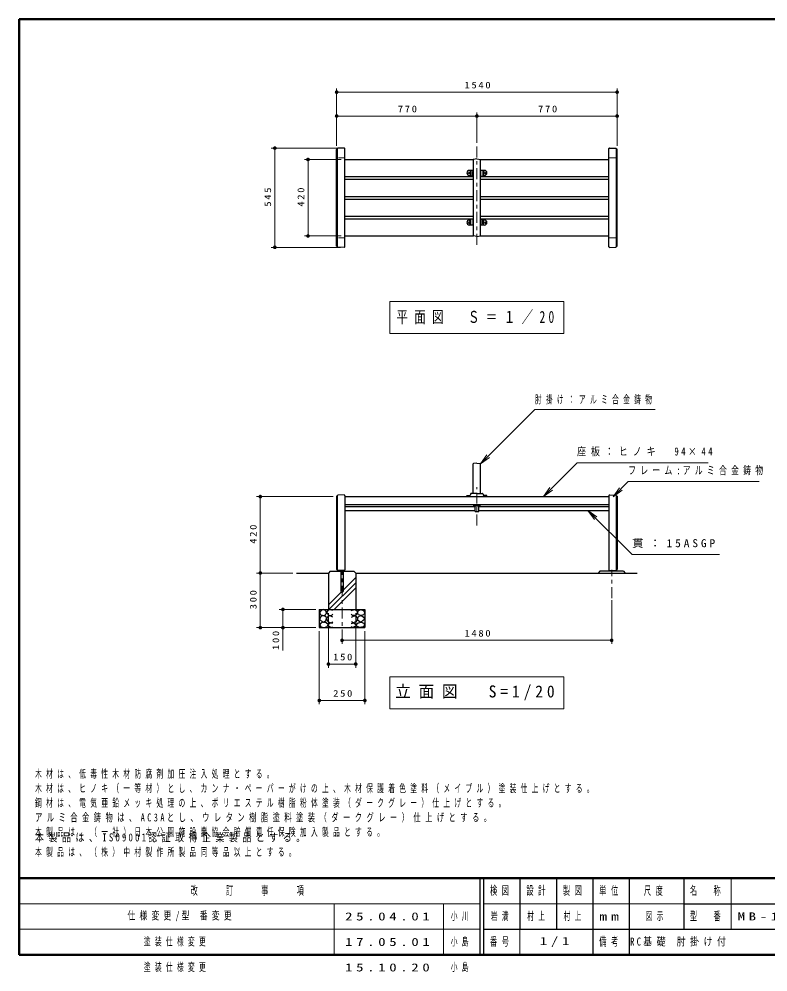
# Model space of a CAD drawing. Units: millimetres on the paper, scale 1:20. Extents: x -365 to 12, y -47 to 257.
# Drawn here: x -365 to -159.4, y -4.7 to 257 of the extents above; entities that cross this region are included whole.
import ezdxf

# ---------------------------------------------------------------- set-up
doc = ezdxf.new("R2010")
doc.units = ezdxf.units.MM
doc.linetypes.add('USER2', pattern=[6, 3, -1, 1, -1])
doc.layers.add('LY_1', color=7, linetype='Continuous', lineweight=25)
doc.layers.add('LY_2', color=7, linetype='Continuous', lineweight=13)
doc.styles.add('ＭＳ ゴシック', font='')
doc.styles.get('ＭＳ ゴシック').set_extended_font_data('MS Gothic')

# ---------------------------------------------------------------- blocks, each defined once
blk = doc.blocks.new('filled_dot')
at = {"color": 0, "linetype": 'Continuous', "lineweight": -2, "const_width": 1.25}
blk.add_lwpolyline([(-0.625, 0, 1), (0.625, 0, 1)], format="xyb", close=True, dxfattribs=at)

msp = doc.modelspace()

# ---------------------------------------------------------------- linework, layer by layer
at = {"layer": 'LY_1', "lineweight": 13}
for p, q in [((-277.825, 222.212), (-277.825, 237.927)), ((-277.825, 236.927), (-200.839, 236.927)), ((-200.839, 222.212), (-200.839, 237.927)), ((-277.825, 230.363), (-239.332, 230.363)), ((-239.332, 223.007), (-239.332, 231.363)), ((-239.332, 230.363), (-200.839, 230.363)), ((-276.782, 221.549), (-295.791, 221.549)), ((-294.791, 194.299), (-294.791, 221.549)), ((-277.563, 194.472), (-277.563, 221.376)), ((-201.1, 194.472), (-201.1, 221.376)), ((-276.582, 218.424), (-286.688, 218.424)), ((-285.688, 197.424), (-285.688, 218.424)), ((-275.775, 218.924), (-277.362, 218.924)), ((-202.889, 218.924), (-201.301, 218.924)), ((-276.582, 197.424), (-286.688, 197.424)), ((-275.775, 196.924), (-277.362, 196.924)), ((-202.889, 196.924), (-201.301, 196.924)), ((-276.782, 194.299), (-295.791, 194.299)), ((-263.232, 179.403), (-263.232, 170.603)), ((-215.432, 179.403), (-263.232, 179.403)), ((-215.432, 170.603), (-215.432, 179.403)), ((-263.232, 170.603), (-215.432, 170.603)), ((-238.332, 134.833), (-236.564, 137.307)), ((-238.332, 134.833), (-236.21, 136.954)), ((-235.857, 136.6), (-238.332, 134.833)), ((-221.017, 125.838), (-219.262, 128.322)), ((-201.929, 125.793), (-200.165, 128.271)), ((-278.781, 125.838), (-299.782, 125.838)), ((-298.782, 104.838), (-298.782, 125.838)), ((-277.57, 126.105), (-277.57, 105.642)), ((-221.017, 125.838), (-218.907, 127.97)), ((-218.551, 127.618), (-221.017, 125.838)), ((-201.929, 125.793), (-199.811, 127.918)), ((-199.457, 127.565), (-201.929, 125.793)), ((-201.094, 126.105), (-201.094, 105.642)), ((-207.067, 119.561), (-208.835, 122.036)), ((-208.835, 122.036), (-206.36, 120.268)), ((-208.835, 122.036), (-206.714, 119.914)), ((-289.851, 104.838), (-299.782, 104.838)), ((-298.782, 89.838), (-298.782, 104.838)), ((-279.928, 94.838), (-272.582, 102.185)), ((-276.014, 100.167), (-272.582, 103.599)), ((-280.082, 96.099), (-276.526, 99.655)), ((-278.514, 94.838), (-272.582, 100.771)), ((-202.332, 97.395), (-202.332, 85.361)), ((-283.582, 94.838), (-293.582, 94.838)), ((-292.582, 83.57), (-292.582, 94.838)), ((-280.082, 93.838), (-280.082, 78.838)), ((-272.582, 93.838), (-272.582, 78.838)), ((-283.582, 89.838), (-299.782, 89.838)), ((-282.582, 88.838), (-282.582, 68.838)), ((-270.082, 88.838), (-270.082, 68.838)), ((-202.332, 86.361), (-276.332, 86.361)), ((-276.332, 86.361), (-276.332, 85.361)), ((-272.582, 79.838), (-280.082, 79.838)), ((-263.232, 76.317), (-263.232, 67.517)), ((-215.432, 76.317), (-263.232, 76.317)), ((-215.432, 67.517), (-215.432, 76.317)), ((-270.082, 69.838), (-282.582, 69.838)), ((-263.232, 67.517), (-215.432, 67.517))]:
    msp.add_line(p, q, dxfattribs=at)
at = {"layer": 'LY_1'}
for p, q in [((-277.825, 194.637), (-277.825, 221.212)), ((-275.782, 221.549), (-277.478, 221.499)), ((-275.582, 194.447), (-275.582, 221.402)), ((-203.082, 194.447), (-203.082, 221.402)), ((-202.882, 221.549), (-201.185, 221.499)), ((-200.839, 194.637), (-200.839, 221.212)), ((-275.582, 218.424), (-240.307, 218.424)), ((-240.332, 218.381), (-240.332, 197.467)), ((-239.332, 218.574), (-240.289, 218.431)), ((-239.332, 218.574), (-238.374, 218.431)), ((-238.356, 218.424), (-203.082, 218.424)), ((-238.332, 197.467), (-238.332, 218.381)), ((-240.332, 215.424), (-241.407, 215.424)), ((-241.164, 215.313), (-241.164, 214.175)), ((-240.428, 213.924), (-240.428, 215.167)), ((-240.332, 215.217), (-240.378, 215.217)), ((-240.378, 214.781), (-240.332, 214.781)), ((-237.257, 215.424), (-238.332, 215.424)), ((-238.286, 215.217), (-238.332, 215.217)), ((-238.332, 214.781), (-238.286, 214.781)), ((-238.236, 213.924), (-238.236, 215.167)), ((-237.5, 215.313), (-237.5, 214.175)), ((-275.582, 213.724), (-240.332, 213.724)), ((-275.582, 212.991), (-240.332, 212.991)), ((-241.407, 214.074), (-241.092, 214.074)), ((-241.07, 214.061), (-240.973, 213.877)), ((-240.967, 214.399), (-240.967, 213.982)), ((-240.528, 213.824), (-240.885, 213.824)), ((-238.332, 213.724), (-203.082, 213.724)), ((-238.332, 212.991), (-203.082, 212.991)), ((-238.136, 213.824), (-237.779, 213.824)), ((-237.696, 214.399), (-237.696, 213.982)), ((-237.593, 214.061), (-237.69, 213.877)), ((-237.257, 214.074), (-237.571, 214.074)), ((-275.582, 208.291), (-240.332, 208.291)), ((-275.582, 207.558), (-240.332, 207.558)), ((-238.332, 208.291), (-203.082, 208.291)), ((-238.332, 207.558), (-203.082, 207.558)), ((-275.582, 202.858), (-240.332, 202.858)), ((-275.582, 202.124), (-240.332, 202.124)), ((-241.407, 201.774), (-241.092, 201.774)), ((-241.164, 200.536), (-241.164, 201.673)), ((-241.07, 201.788), (-240.973, 201.971)), ((-240.967, 201.449), (-240.967, 201.866)), ((-240.528, 202.024), (-240.885, 202.024)), ((-240.428, 201.924), (-240.428, 200.682)), ((-238.332, 202.858), (-203.082, 202.858)), ((-238.332, 202.124), (-203.082, 202.124)), ((-238.236, 201.924), (-238.236, 200.682)), ((-238.136, 202.024), (-237.779, 202.024)), ((-237.696, 201.449), (-237.696, 201.866)), ((-237.593, 201.788), (-237.69, 201.971)), ((-237.257, 201.774), (-237.571, 201.774)), ((-237.5, 200.536), (-237.5, 201.673)), ((-240.332, 200.424), (-241.407, 200.424)), ((-240.378, 201.067), (-240.332, 201.067)), ((-240.332, 200.632), (-240.378, 200.632)), ((-238.332, 201.067), (-238.286, 201.067)), ((-238.286, 200.632), (-238.332, 200.632)), ((-237.257, 200.424), (-238.332, 200.424)), ((-275.582, 197.424), (-240.307, 197.424)), ((-239.332, 197.274), (-240.289, 197.418)), ((-239.332, 197.274), (-238.374, 197.418)), ((-238.356, 197.424), (-203.082, 197.424)), ((-275.782, 194.299), (-277.478, 194.35)), ((-202.882, 194.299), (-201.185, 194.35)), ((-240.332, 126.713), (-240.332, 134.833)), ((-239.332, 135.026), (-240.289, 134.882)), ((-239.332, 135.026), (-238.374, 134.882)), ((-238.332, 126.713), (-238.332, 134.833)), ((-277.832, 125.942), (-277.832, 105.833)), ((-275.789, 126.278), (-277.485, 126.228)), ((-275.582, 126.078), (-275.582, 105.695)), ((-275.582, 125.838), (-203.082, 125.838)), ((-242.082, 125.838), (-242.071, 126.043)), ((-242.082, 125.838), (-236.582, 125.838)), ((-241.971, 126.138), (-241.198, 126.138)), ((-240.969, 126.649), (-241.151, 126.17)), ((-239.332, 126.713), (-240.876, 126.713)), ((-239.332, 126.713), (-237.788, 126.713)), ((-237.694, 126.649), (-237.512, 126.17)), ((-236.692, 126.138), (-237.466, 126.138)), ((-236.582, 125.838), (-236.592, 126.043)), ((-203.082, 126.078), (-203.082, 105.695)), ((-202.875, 126.278), (-201.178, 126.228)), ((-200.832, 125.942), (-200.832, 105.833)), ((-275.582, 123.638), (-203.082, 123.638)), ((-275.582, 123.121), (-239.832, 123.121)), ((-240.207, 123.338), (-240.207, 123.638)), ((-240.207, 123.338), (-238.457, 123.338)), ((-239.832, 121.736), (-239.832, 123.331)), ((-238.832, 121.736), (-238.832, 123.331)), ((-238.832, 123.121), (-203.082, 123.121)), ((-238.457, 123.338), (-238.457, 123.638)), ((-275.582, 122.036), (-239.832, 122.036)), ((-239.832, 121.736), (-238.832, 121.736)), ((-238.832, 122.036), (-203.082, 122.036)), ((-288.851, 104.838), (-280.082, 104.838)), ((-279.582, 105.338), (-280.082, 104.838)), ((-280.082, 104.838), (-280.082, 94.838)), ((-279.582, 105.338), (-273.082, 105.338)), ((-275.789, 105.495), (-277.485, 105.546)), ((-277.37, 105.542), (-277.37, 105.338)), ((-276.649, 105.338), (-276.649, 99.906)), ((-276.014, 105.338), (-276.014, 99.906)), ((-273.082, 105.338), (-272.582, 104.838)), ((-272.582, 104.838), (-272.582, 94.838)), ((-272.582, 104.838), (-195.327, 104.838)), ((-205.582, 105.338), (-206.082, 104.838)), ((-199.082, 105.338), (-205.582, 105.338)), ((-202.875, 105.495), (-201.178, 105.546)), ((-201.294, 105.542), (-201.294, 105.338)), ((-199.082, 105.338), (-198.582, 104.838)), ((-282.582, 94.838), (-282.582, 89.838)), ((-282.582, 94.838), (-270.082, 94.838)), ((-270.082, 94.838), (-270.082, 89.838)), ((-282.582, 89.838), (-270.082, 89.838))]:
    msp.add_line(p, q, dxfattribs=at)
at = {"layer": 'LY_1', "linetype": 'USER2', "lineweight": 13}
for p, q in [((-239.332, 222.007), (-239.332, 194.529)), ((-239.332, 117.899), (-239.332, 128.388)), ((-276.332, 86.361), (-276.332, 105.695)), ((-202.332, 97.961), (-202.332, 105.695))]:
    msp.add_line(p, q, dxfattribs=at)
at = {"layer": 'LY_1'}
for points in [[(-241.164, 215.313), (-241.126, 215.294), (-241.091, 215.271), (-241.061, 215.244), (-241.036, 215.212), (-241.018, 215.175), (-241.006, 215.133), (-240.999, 215.084), (-240.993, 215.028), (-240.988, 214.959), (-240.984, 214.883), (-240.98, 214.803), (-240.977, 214.722), (-240.975, 214.642), (-240.972, 214.566), (-240.971, 214.497), (-240.97, 214.439), (-240.969, 214.394), (-240.968, 214.364), (-240.968, 214.353), (-240.968, 214.364), (-240.967, 214.399)], [(-237.5, 215.313), (-237.537, 215.294), (-237.572, 215.271), (-237.602, 215.244), (-237.627, 215.212), (-237.645, 215.175), (-237.657, 215.133), (-237.665, 215.084), (-237.67, 215.028), (-237.675, 214.959), (-237.68, 214.883), (-237.683, 214.803), (-237.686, 214.722), (-237.689, 214.642), (-237.691, 214.566), (-237.693, 214.497), (-237.694, 214.439), (-237.695, 214.394), (-237.695, 214.364), (-237.696, 214.353), (-237.696, 214.364), (-237.696, 214.399)], [(-241.164, 200.536), (-241.126, 200.554), (-241.091, 200.577), (-241.061, 200.604), (-241.036, 200.637), (-241.018, 200.674), (-241.006, 200.716), (-240.999, 200.764), (-240.993, 200.82), (-240.988, 200.889), (-240.984, 200.965), (-240.98, 201.045), (-240.977, 201.127), (-240.975, 201.207), (-240.972, 201.283), (-240.971, 201.351), (-240.97, 201.409), (-240.969, 201.455), (-240.968, 201.484), (-240.968, 201.495), (-240.968, 201.484), (-240.967, 201.449)], [(-237.5, 200.536), (-237.537, 200.554), (-237.572, 200.577), (-237.602, 200.604), (-237.627, 200.637), (-237.645, 200.674), (-237.657, 200.716), (-237.665, 200.764), (-237.67, 200.82), (-237.675, 200.889), (-237.68, 200.965), (-237.683, 201.045), (-237.686, 201.127), (-237.689, 201.207), (-237.691, 201.283), (-237.693, 201.351), (-237.694, 201.409), (-237.695, 201.455), (-237.695, 201.484), (-237.696, 201.495), (-237.696, 201.484), (-237.696, 201.449)], [(-278.861, 94.523), (-279.717, 94.84), (-280.255, 94.571), (-280.572, 93.969), (-279.986, 93.208), (-279.21, 93.145), (-278.861, 93.541)], [(-273.802, 94.523), (-272.947, 94.84), (-272.408, 94.571), (-272.091, 93.969), (-272.677, 93.208), (-273.454, 93.145), (-273.802, 93.541)], [(-278.877, 92.717), (-279.637, 93.113), (-280.271, 92.86), (-280.572, 92.21), (-280.128, 91.434), (-279.368, 91.196), (-278.877, 91.402)], [(-273.786, 92.717), (-273.026, 93.113), (-272.392, 92.86), (-272.091, 92.21), (-272.535, 91.434), (-273.295, 91.196), (-273.786, 91.402)], [(-278.861, 90.99), (-279.526, 91.196), (-280.176, 90.642), (-280.002, 90.246), (-279.273, 89.881), (-278.861, 90.04)], [(-273.802, 90.99), (-273.137, 91.196), (-272.487, 90.642), (-272.662, 90.246), (-273.39, 89.881), (-273.802, 90.04)]]:
    msp.add_lwpolyline(points, dxfattribs=at)
at = {"layer": 'LY_1', "lineweight": 13}
for points in [[(-238.332, 134.833), (-223.418, 149.746), (-190.418, 149.746)], [(-221.017, 125.838), (-211.832, 135.114), (-175.832, 135.114)], [(-201.929, 125.793), (-197.799, 129.937), (-161.799, 129.937)], [(-208.835, 122.036), (-196.709, 109.908), (-172.709, 109.908)]]:
    msp.add_lwpolyline(points, dxfattribs=at)
at = {"layer": 'LY_1'}
for points in [[(-281.459, 94.808), (-282.093, 94.507), (-282.568, 94.032), (-282.267, 93.335), (-281.538, 93.192), (-280.841, 93.351), (-280.588, 93.937), (-280.778, 94.444)], [(-271.204, 94.808), (-270.57, 94.507), (-270.095, 94.032), (-270.396, 93.335), (-271.125, 93.192), (-271.822, 93.351), (-272.075, 93.937), (-271.885, 94.444)], [(-281.586, 93.161), (-282.125, 92.812), (-282.568, 92.131), (-282.061, 91.671), (-281.396, 91.355), (-280.699, 91.798), (-280.62, 92.638), (-281.028, 93)], [(-271.077, 93.161), (-270.539, 92.812), (-270.095, 92.131), (-270.602, 91.671), (-271.267, 91.355), (-271.965, 91.798), (-272.044, 92.638), (-271.636, 93)], [(-281.627, 91.364), (-282.196, 91.045), (-282.533, 90.622), (-282.13, 90.056), (-281.187, 89.853), (-280.472, 90.172), (-280.198, 90.677), (-280.738, 91.133)], [(-271.036, 91.364), (-270.468, 91.045), (-270.13, 90.622), (-270.533, 90.056), (-271.476, 89.853), (-272.192, 90.172), (-272.465, 90.677), (-271.926, 91.133)]]:
    msp.add_lwpolyline(points, close=True, dxfattribs=at)
at = {"layer": 'LY_1', "lineweight": 13}
for centre in [(-241.582, 214.749), (-237.082, 214.749), (-241.582, 201.099), (-237.082, 201.099)]:
    msp.add_circle(centre, 0.225, dxfattribs=at)
at = {"layer": 'LY_1'}
for centre, radius, start, end in [((-277.775, 221.212), 0.05, 92.70761, 180), ((-277.788, 221.486), 0.225, 272.70761, 344.37567), ((-277.475, 221.399), 0.1, 92, 164.3757), ((-275.775, 221.349), 0.2, 360, 92), ((-202.889, 221.349), 0.2, 88, 180), ((-201.189, 221.399), 0.1, 15.6243, 88), ((-200.876, 221.486), 0.225, 195.62433, 267.29239), ((-200.889, 221.212), 0.05, 360, 87.29239), ((-240.282, 218.381), 0.05, 98.53077, 180), ((-238.382, 218.381), 0.05, 0, 81.46923), ((-241.407, 214.749), 0.675, 90, 270), ((-240.378, 215.167), 0.05, 90, 180.00001), ((-240.378, 214.731), 0.05, 90, 180), ((-238.286, 215.167), 0.05, 360, 90), ((-238.286, 214.731), 0.05, 0, 90), ((-237.257, 214.749), 0.675, 270, 90), ((-241.092, 214.049), 0.025, 27.86749, 90), ((-240.885, 213.924), 0.1, 207.86749, 270), ((-240.528, 213.924), 0.1, 270, 0), ((-238.136, 213.924), 0.1, 180, 270), ((-237.779, 213.924), 0.1, 270, 332.13251), ((-237.571, 214.049), 0.025, 90, 152.13251), ((-241.407, 201.099), 0.675, 90, 270), ((-241.092, 201.799), 0.025, 270, 332.13251), ((-240.885, 201.924), 0.1, 90, 152.13251), ((-240.528, 201.924), 0.1, 0, 90), ((-238.136, 201.924), 0.1, 90, 180), ((-237.779, 201.924), 0.1, 27.86749, 90), ((-237.571, 201.799), 0.025, 207.86749, 270), ((-237.257, 201.099), 0.675, 270, 90), ((-240.378, 201.117), 0.05, 180, 270), ((-240.378, 200.682), 0.05, 179.99999, 270), ((-238.286, 201.117), 0.05, 270, 0), ((-238.286, 200.682), 0.05, 270, 0), ((-240.282, 197.467), 0.05, 180, 261.46923), ((-238.382, 197.467), 0.05, 278.53077, 0), ((-277.775, 194.637), 0.05, 180.00001, 267.29239), ((-277.788, 194.362), 0.225, 15.62433, 87.29239), ((-277.475, 194.45), 0.1, 195.6243, 268), ((-275.775, 194.499), 0.2, 268.00001, 0), ((-202.889, 194.499), 0.2, 180, 271.99999), ((-201.189, 194.45), 0.1, 272, 344.3757), ((-200.876, 194.362), 0.225, 92.70761, 164.37567), ((-200.889, 194.637), 0.05, 272.70761, 359.99999), ((-240.282, 134.833), 0.05, 98.53077, 180), ((-238.382, 134.833), 0.05, 0, 81.46923), ((-277.782, 125.94), 0.05, 92.70761, 180), ((-277.795, 126.215), 0.225, 272.70761, 344.37567), ((-277.482, 126.128), 0.1, 92, 164.3757), ((-275.782, 126.078), 0.2, 360, 92), ((-241.971, 126.038), 0.1, 90, 177), ((-241.198, 126.188), 0.05, 270, 339.20314), ((-240.876, 126.613), 0.1, 90, 159.20314), ((-237.788, 126.613), 0.1, 20.79686, 90), ((-237.466, 126.188), 0.05, 200.79686, 270), ((-236.692, 126.038), 0.1, 3, 90), ((-202.882, 126.078), 0.2, 88, 180), ((-201.182, 126.128), 0.1, 15.6243, 88), ((-200.869, 126.215), 0.225, 195.62433, 267.29239), ((-200.882, 125.94), 0.05, 360, 87.29239), ((-277.782, 105.833), 0.05, 180, 267.29239), ((-277.795, 105.558), 0.225, 15.6243, 87.29239), ((-277.482, 105.646), 0.1, 195.6243, 268), ((-275.782, 105.695), 0.2, 268.00001, 0.00001), ((-202.882, 105.695), 0.2, 179.99999, 271.99999), ((-201.182, 105.646), 0.1, 272, 344.3757), ((-200.869, 105.558), 0.225, 92.70761, 164.3757), ((-200.882, 105.833), 0.05, 272.70761, 0), ((-276.332, 99.906), 0.318, 179.99998, 0)]:
    msp.add_arc(centre, radius, start, end, dxfattribs=at)
at = {"layer": 'LY_2', "lineweight": 50}
for p, q in [((0, 257), (-365, 257)), ((-365, 257), (-365, 0)), ((-365, 21), (0, 21)), ((-365, 0), (0, 0))]:
    msp.add_line(p, q, dxfattribs=at)
at = {"layer": 'LY_2', "color": 211, "lineweight": 25}
for p, q in [((-238.5, 21), (-238.5, 0)), ((-237.5, 21), (-237.5, 0)), ((-227.5, 21), (-227.5, 7)), ((-217.5, 21), (-217.5, 7)), ((-207.5, 21), (-207.5, 0)), ((-197.5, 21), (-197.5, 7)), ((-182.5, 21), (-182.5, 7)), ((-182.5, 14), (-70, 14)), ((-237.5, 7), (0, 7))]:
    msp.add_line(p, q, dxfattribs=at)
at = {"layer": 'LY_2'}
for p, q in [((-169.5, 21), (-169.5, 7)), ((-365, 14), (-238.5, 14)), ((-278.5, 14), (-278.5, 0)), ((-248.5, 14), (-248.5, 0)), ((-237.5, 14), (-182.5, 14)), ((-365, 7), (-238.5, 7)), ((-227.5, 7), (-227.5, 0))]:
    msp.add_line(p, q, dxfattribs=at)
at = {"layer": 'LY_2', "lineweight": 25}
msp.add_line((-197.5, 7), (-197.5, 0), dxfattribs=at)

# ---------------------------------------------------------------- block references
at = {"layer": 'LY_1', "lineweight": 13, "xscale": 0.4, "yscale": 0.4}
for p in [(-277.825, 236.927), (-277.825, 230.363), (-239.332, 230.363), (-276.332, 86.361), (-280.082, 79.838), (-282.582, 69.838)]:
    msp.add_blockref('filled_dot', p, dxfattribs=at)
for p, rotation in [((-200.839, 236.927), 180), ((-239.332, 230.363), 180), ((-200.839, 230.363), 180), ((-294.791, 221.549), 270), ((-285.688, 218.424), 270), ((-285.688, 197.424), 90), ((-294.791, 194.299), 90), ((-298.782, 125.838), 270), ((-298.782, 104.838), 90), ((-298.782, 104.838), 270), ((-292.582, 94.838), 270), ((-298.782, 89.838), 90), ((-292.582, 89.838), 90), ((-202.332, 86.361), 180), ((-272.582, 79.838), 180), ((-270.082, 69.838), 180)]:
    msp.add_blockref('filled_dot', p, dxfattribs=dict(at, rotation=rotation))

# ---------------------------------------------------------------- texts
at = {"layer": 'LY_1', "style": 'ＭＳ ゴシック'}
for s, insert, char_height, attachment_point in [('\\T1.33;\\W1.15;1540', (-238.908, 237.927), 1.833, 8), ('\\T1.33;\\W1.15;770', (-258.163, 231.363), 1.833, 8), ('\\T1.33;\\W1.15;770', (-219.67, 231.363), 1.833, 8), ('\\T1.56;\\W0.7;平面図\u3000Ｓ＝１／20', (-239.332, 175.003), 3.299, 5), ('\\T1.64;\\W0.6;肘掛け：アルミ合金鋳物', (-223.418, 152.396), 2.199, 4), ('\\T1.55;\\W0.8;座板：ヒノキ\u300094×44', (-211.832, 138.114), 2.199, 4), ('\\T1.54;\\W0.7;フレーム:アルミ合金鋳物', (-197.799, 132.937), 2.199, 4), ('\\T1.5;\\W1.05;貫：15ASGP', (-196.709, 112.908), 2.199, 4), ('\\T1.33;\\W1.15;1480', (-238.908, 87.361), 1.833, 8), ('\\T1.33;\\W1.15;150', (-275.911, 80.838), 1.833, 8), ('\\T1.5;\\W0.95;立面図\u3000S=1/20', (-239.332, 71.917), 3.299, 5), ('\\T1.33;\\W1.15;250', (-275.916, 70.838), 1.833, 8), ('\\T1.64;\\W0.6;木材は、低毒性木材防腐剤加圧注入処理とする。', (-360.606, 48.326), 2.199, 7), ('\\T1.64;\\W0.6;木材は、ヒノキ（一等材）とし、カンナ・ペーパーがけの上、木材保護着色塗料（メイプル）塗装仕上げとする。', (-360.606, 44.326), 2.199, 7), ('\\T1.64;\\W0.6;鋼材は、電気亜鉛メッキ処理の上、ポリエステル樹脂粉体塗装（ダークグレー）仕上げとする。', (-360.606, 40.326), 2.199, 7), ('\\T1.61;\\W0.65;アルミ合金鋳物は、AC3Aとし、ウレタン樹脂塗料塗装（ダークグレー）仕上げとする。', (-360.606, 36.326), 2.199, 7), ('\\T1.64;\\W0.6;本製品は、（一社）日本公園施設業協会賠償責任保険加入製品とする。', (-360.606, 32.326), 2.199, 7), ('\\T1.5;\\W0.8;本製品は、ISO9001認証取得企業製品とする。', (-360.606, 33.326), 2.199, 1), ('\\T1.64;\\W0.6;本製品は、（株）中村製作所製品同等品以上とする。', (-360.606, 29.326), 2.199, 1), ('\\T1.53;\\W0.7;仕様変更/型\\~番変更', (-335.25, 10.5), 2.199, 4), ('\\T1.5;\\W1.35;25.04.01', (-275.5, 10.5), 2.199, 4), ('\\T1.64;\\W0.6;小川', (-246.5, 10.5), 2.199, 4), ('\\T1.64;\\W0.6;岩満', (-235.5, 10.5), 2.199, 4), ('\\T1.64;\\W0.6;村上', (-222.5, 10.5), 2.199, 5), ('\\T1.64;\\W0.6;村上', (-212.5, 10.5), 2.199, 5), ('\\T1.64;\\W0.6;図示', (-193, 10.5), 2.199, 4), ('\\T1.5;\\W1.35;MB-15APF+KFA', (-167.75, 10.5), 2.199, 4), ('\\T1.64;\\W0.6;塗装仕様変更', (-330.75, 3.5), 2.199, 4), ('\\T1.5;\\W1.35;17.05.01', (-275.5, 3.5), 2.199, 4), ('\\T1.64;\\W0.6;小島', (-246.5, 3.5), 2.199, 4), ('\\T1.5;\\W1.35;1/1', (-217.5, 3.5), 2.199, 5), ('\\T1.5;\\W0.8;RC基礎\\~肘掛け付', (-183.5, 3.5), 2.199, 5), ('\\T1.64;\\W0.6;塗装仕様変更', (-330.75, -3.5), 2.199, 4), ('\\T1.5;\\W1.35;15.10.20', (-275.5, -3.5), 2.199, 4), ('\\T1.64;\\W0.6;小島', (-246.5, -3.5), 2.199, 4)]:
    msp.add_mtext(s, dxfattribs=dict(at, insert=insert, char_height=char_height, attachment_point=attachment_point))
at = {"layer": 'LY_1', "char_height": 1.833, "attachment_point": 8, "rotation": 90, "style": 'ＭＳ ゴシック'}
for s, insert in [('\\T1.33;\\W1.15;545', (-295.791, 208.341)), ('\\T1.33;\\W1.15;420', (-286.688, 208.339)), ('\\T1.33;\\W1.15;420', (-299.782, 115.753)), ('\\T1.33;\\W1.15;300', (-299.782, 97.755)), ('\\T1.33;\\W1.15;100', (-293.582, 86.57))]:
    msp.add_mtext(s, dxfattribs=dict(at, insert=insert))
at = {"layer": 'LY_2', "color": 4, "char_height": 2.346, "attachment_point": 5, "style": 'ＭＳ ゴシック'}
for s, insert in [('\\T1.64;\\W0.6;改\u3000\u3000訂\u3000\u3000事\u3000\u3000項', (-301.75, 17.5)), ('\\T1.64;\\W0.6;検図', (-232.5, 17.5)), ('\\T1.64;\\W0.6;設計', (-222.5, 17.5)), ('\\T1.64;\\W0.6;製図', (-212.5, 17.5)), ('\\T1.64;\\W0.6;単位', (-202.5, 17.5)), ('\\T1.64;\\W0.6;尺度', (-190.25, 17.5)), ('\\T1.64;\\W0.6;名\u3000称', (-176, 17.5)), ('\\T1.5;\\W1.35;mm', (-202.5, 10.5)), ('\\T1.64;\\W0.6;型\u3000番', (-176, 10.5)), ('\\T1.64;\\W0.6;番号', (-232.5, 3.5)), ('\\T1.64;\\W0.6;備考', (-202.5, 3.5))]:
    msp.add_mtext(s, dxfattribs=dict(at, insert=insert))

doc.saveas('drawing.dxf')
